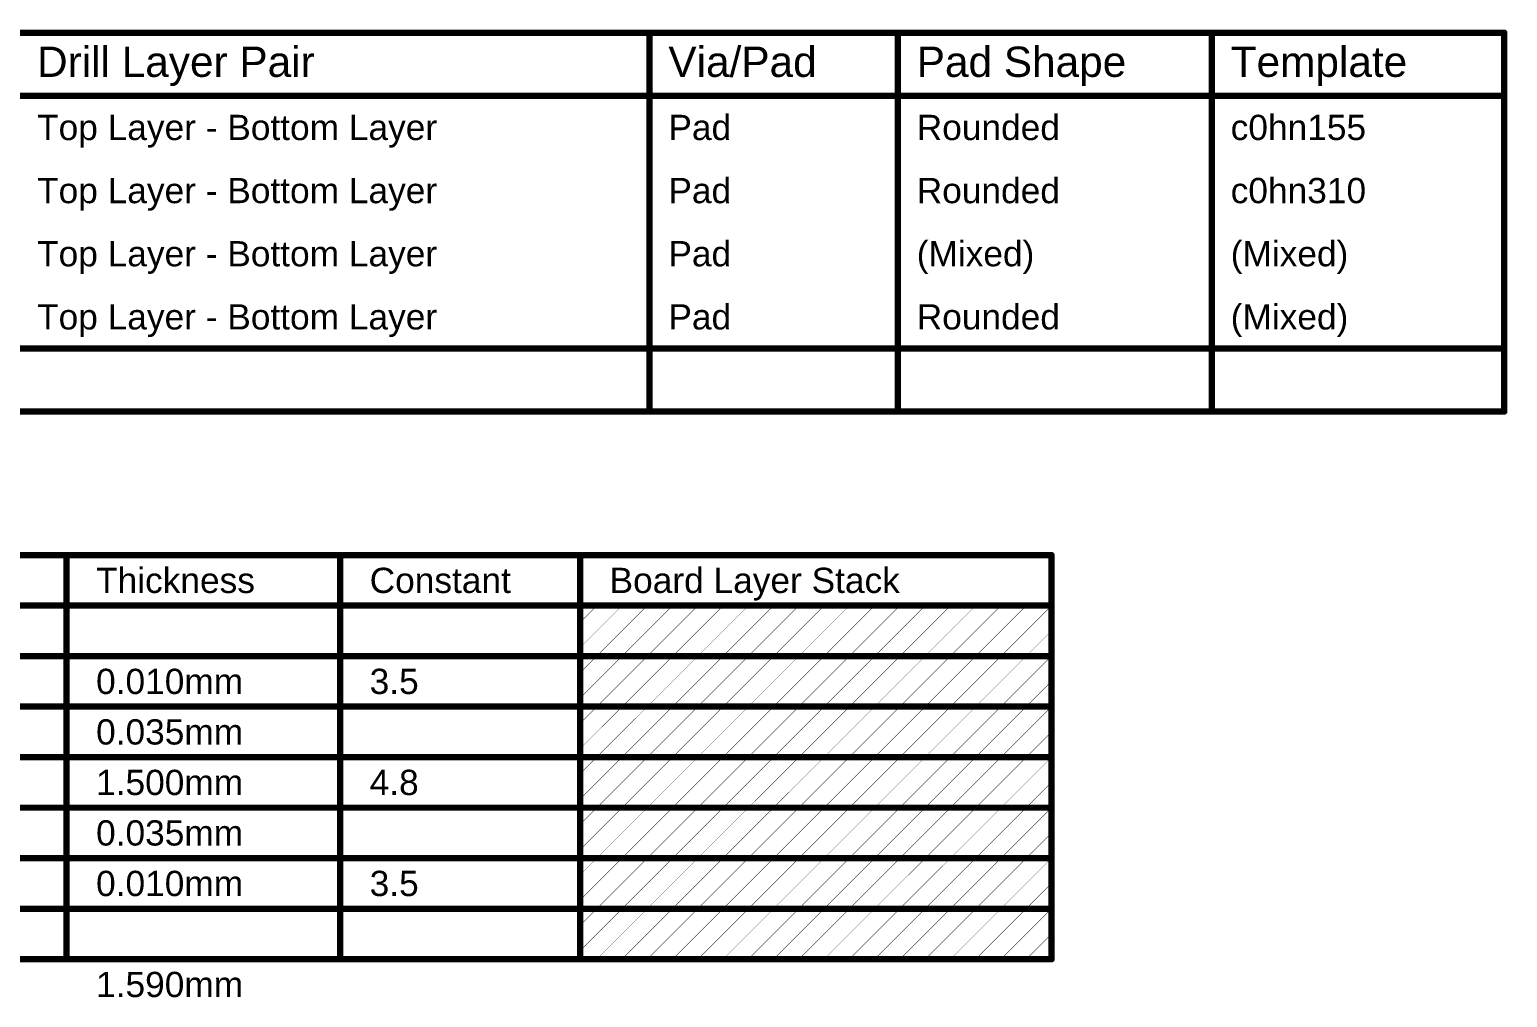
# Model space of a CAD drawing. Header units: inches. Extents: x 0 to 177, y -14 to 45.
# Drawn here: x 88.3 to 177.4, y -13.7 to 44.7 of the extents above; entities that cross this region are included whole.
import ezdxf

# ---------------------------------------------------------------- set-up
doc = ezdxf.new("R2010")
doc.units = ezdxf.units.IN
doc.layers.add('Drill Drawing', color=1, linetype='Continuous')
doc.layers.add('Fabrication', color=76, linetype='Continuous')
doc.styles.add('Arial', font='', dxfattribs={"height": 0.2})
doc.styles.get('Arial').set_extended_font_data('Arial')

msp = doc.modelspace()

# ---------------------------------------------------------------- linework, layer by layer
at = {"layer": 'Drill Drawing', "const_width": 0.381}
for points in [[(-0.298, 44.501), (177.251, 44.501)], [(125.677, 21.641), (125.677, 44.501)], [(140.659, 21.641), (140.659, 44.501)], [(159.602, 21.641), (159.602, 44.501)], [(177.251, 21.641), (177.251, 44.501)], [(-0.298, 40.691), (177.251, 40.691)], [(-0.298, 25.451), (177.251, 25.451)], [(-0.298, 21.641), (177.251, 21.641)]]:
    msp.add_lwpolyline(points, dxfattribs=at)
at = {"layer": 'Drill Drawing', "const_width": 0.191}
for points in [[(125.581, 44.501, 1), (125.772, 44.501, 1)], [(140.563, 44.501, 1), (140.754, 44.501, 1)], [(159.507, 44.501, 1), (159.697, 44.501, 1)], [(177.155, 44.501, 1), (177.346, 44.501, 1)], [(177.155, 44.501, 1), (177.346, 44.501, 1)], [(177.155, 40.691, 1), (177.346, 40.691, 1)], [(177.155, 25.451, 1), (177.346, 25.451, 1)], [(125.581, 21.641, 1), (125.772, 21.641, 1)], [(140.563, 21.641, 1), (140.754, 21.641, 1)], [(159.507, 21.641, 1), (159.697, 21.641, 1)], [(177.155, 21.641, 1), (177.346, 21.641, 1)], [(177.155, 21.641, 1), (177.346, 21.641, 1)]]:
    msp.add_lwpolyline(points, format="xyb", close=True, dxfattribs=at)
at = {"layer": 'Fabrication'}
for points, const_width in [([(34.648, 12.979), (149.933, 12.979)], 0.381), ([(90.513, -11.405), (90.513, 12.979)], 0.381), ([(107.019, -11.405), (107.019, 12.979)], 0.381), ([(121.493, -11.405), (121.493, 12.979)], 0.381), ([(149.933, -11.405), (149.933, 12.979)], 0.381), ([(34.648, 9.931), (149.933, 9.931)], 0.381), ([(121.493, 7.399), (124.025, 9.931)], 0.0254), ([(121.493, 8.923), (122.501, 9.931)], 0.0254), ([(122.501, 6.883), (125.549, 9.931)], 0.0254), ([(124.025, 6.883), (127.073, 9.931)], 0.0254), ([(125.549, 6.883), (128.597, 9.931)], 0.0254), ([(127.073, 6.883), (130.121, 9.931)], 0.0254), ([(128.597, 6.883), (131.645, 9.931)], 0.0254), ([(130.121, 6.883), (133.169, 9.931)], 0.0254), ([(131.645, 6.883), (134.693, 9.931)], 0.0254), ([(133.169, 6.883), (136.217, 9.931)], 0.0254), ([(134.693, 6.883), (137.741, 9.931)], 0.0254), ([(136.217, 6.883), (139.265, 9.931)], 0.0254), ([(137.741, 6.883), (140.789, 9.931)], 0.0254), ([(139.265, 6.883), (142.313, 9.931)], 0.0254), ([(140.789, 6.883), (143.837, 9.931)], 0.0254), ([(142.313, 6.883), (145.361, 9.931)], 0.0254), ([(143.837, 6.883), (146.885, 9.931)], 0.0254), ([(145.361, 6.883), (148.409, 9.931)], 0.0254), ([(146.885, 6.883), (149.933, 9.931)], 0.0254), ([(148.409, 6.883), (149.933, 8.407)], 0.0254), ([(68.675, 6.883), (90.513, 6.883)], 0.381), ([(90.513, 6.883), (107.019, 6.883)], 0.381), ([(107.019, 6.883), (121.493, 6.883)], 0.381), ([(121.493, 6.883), (149.933, 6.883)], 0.381), ([(121.493, 4.351), (124.025, 6.883)], 0.0254), ([(121.493, 5.875), (122.501, 6.883)], 0.0254), ([(122.501, 3.835), (125.549, 6.883)], 0.0254), ([(124.025, 3.835), (127.073, 6.883)], 0.0254), ([(125.549, 3.835), (128.597, 6.883)], 0.0254), ([(127.073, 3.835), (130.121, 6.883)], 0.0254), ([(128.597, 3.835), (131.645, 6.883)], 0.0254), ([(130.121, 3.835), (133.169, 6.883)], 0.0254), ([(131.645, 3.835), (134.693, 6.883)], 0.0254), ([(133.169, 3.835), (136.217, 6.883)], 0.0254), ([(134.693, 3.835), (137.741, 6.883)], 0.0254), ([(136.217, 3.835), (139.265, 6.883)], 0.0254), ([(137.741, 3.835), (140.789, 6.883)], 0.0254), ([(139.265, 3.835), (142.313, 6.883)], 0.0254), ([(140.789, 3.835), (143.837, 6.883)], 0.0254), ([(142.313, 3.835), (145.361, 6.883)], 0.0254), ([(143.837, 3.835), (146.885, 6.883)], 0.0254), ([(145.361, 3.835), (148.409, 6.883)], 0.0254), ([(146.885, 3.835), (149.933, 6.883)], 0.0254), ([(148.409, 3.835), (149.933, 5.359)], 0.0254), ([(68.675, 3.835), (90.513, 3.835)], 0.381), ([(90.513, 3.835), (107.019, 3.835)], 0.381), ([(107.019, 3.835), (121.493, 3.835)], 0.381), ([(121.493, 3.835), (149.933, 3.835)], 0.381), ([(121.493, 1.303), (124.025, 3.835)], 0.0254), ([(121.493, 2.827), (122.501, 3.835)], 0.0254), ([(122.501, 0.787), (125.549, 3.835)], 0.0254), ([(124.025, 0.787), (127.073, 3.835)], 0.0254), ([(125.549, 0.787), (128.597, 3.835)], 0.0254), ([(127.073, 0.787), (130.121, 3.835)], 0.0254), ([(128.597, 0.787), (131.645, 3.835)], 0.0254), ([(130.121, 0.787), (133.169, 3.835)], 0.0254), ([(131.645, 0.787), (134.693, 3.835)], 0.0254), ([(133.169, 0.787), (136.217, 3.835)], 0.0254), ([(134.693, 0.787), (137.741, 3.835)], 0.0254), ([(136.217, 0.787), (139.265, 3.835)], 0.0254), ([(137.741, 0.787), (140.789, 3.835)], 0.0254), ([(139.265, 0.787), (142.313, 3.835)], 0.0254), ([(140.789, 0.787), (143.837, 3.835)], 0.0254), ([(142.313, 0.787), (145.361, 3.835)], 0.0254), ([(143.837, 0.787), (146.885, 3.835)], 0.0254), ([(145.361, 0.787), (148.409, 3.835)], 0.0254), ([(146.885, 0.787), (149.933, 3.835)], 0.0254), ([(148.409, 0.787), (149.933, 2.311)], 0.0254), ([(68.675, 0.787), (90.513, 0.787)], 0.381), ([(90.513, 0.787), (107.019, 0.787)], 0.381), ([(107.019, 0.787), (121.493, 0.787)], 0.381), ([(121.493, 0.787), (149.933, 0.787)], 0.381), ([(121.493, -1.745), (124.025, 0.787)], 0.0254), ([(121.493, -0.221), (122.501, 0.787)], 0.0254), ([(122.501, -2.261), (125.549, 0.787)], 0.0254), ([(124.025, -2.261), (127.073, 0.787)], 0.0254), ([(125.549, -2.261), (128.597, 0.787)], 0.0254), ([(127.073, -2.261), (130.121, 0.787)], 0.0254), ([(128.597, -2.261), (131.645, 0.787)], 0.0254), ([(130.121, -2.261), (133.169, 0.787)], 0.0254), ([(131.645, -2.261), (134.693, 0.787)], 0.0254), ([(133.169, -2.261), (136.217, 0.787)], 0.0254), ([(134.693, -2.261), (137.741, 0.787)], 0.0254), ([(136.217, -2.261), (139.265, 0.787)], 0.0254), ([(137.741, -2.261), (140.789, 0.787)], 0.0254), ([(139.265, -2.261), (142.313, 0.787)], 0.0254), ([(140.789, -2.261), (143.837, 0.787)], 0.0254), ([(142.313, -2.261), (145.361, 0.787)], 0.0254), ([(143.837, -2.261), (146.885, 0.787)], 0.0254), ([(145.361, -2.261), (148.409, 0.787)], 0.0254), ([(146.885, -2.261), (149.933, 0.787)], 0.0254), ([(148.409, -2.261), (149.933, -0.737)], 0.0254), ([(68.675, -2.261), (90.513, -2.261)], 0.381), ([(90.513, -2.261), (107.019, -2.261)], 0.381), ([(107.019, -2.261), (121.493, -2.261)], 0.381), ([(121.493, -2.261), (149.933, -2.261)], 0.381), ([(121.493, -4.793), (124.025, -2.261)], 0.0254), ([(121.493, -3.269), (122.501, -2.261)], 0.0254), ([(122.501, -5.309), (125.549, -2.261)], 0.0254), ([(124.025, -5.309), (127.073, -2.261)], 0.0254), ([(125.549, -5.309), (128.597, -2.261)], 0.0254), ([(127.073, -5.309), (130.121, -2.261)], 0.0254), ([(128.597, -5.309), (131.645, -2.261)], 0.0254), ([(130.121, -5.309), (133.169, -2.261)], 0.0254), ([(131.645, -5.309), (134.693, -2.261)], 0.0254), ([(133.169, -5.309), (136.217, -2.261)], 0.0254), ([(134.693, -5.309), (137.741, -2.261)], 0.0254), ([(136.217, -5.309), (139.265, -2.261)], 0.0254), ([(137.741, -5.309), (140.789, -2.261)], 0.0254), ([(139.265, -5.309), (142.313, -2.261)], 0.0254), ([(140.789, -5.309), (143.837, -2.261)], 0.0254), ([(142.313, -5.309), (145.361, -2.261)], 0.0254), ([(143.837, -5.309), (146.885, -2.261)], 0.0254), ([(145.361, -5.309), (148.409, -2.261)], 0.0254), ([(146.885, -5.309), (149.933, -2.261)], 0.0254), ([(148.409, -5.309), (149.933, -3.785)], 0.0254), ([(68.675, -5.309), (90.513, -5.309)], 0.381), ([(90.513, -5.309), (107.019, -5.309)], 0.381), ([(107.019, -5.309), (121.493, -5.309)], 0.381), ([(121.493, -5.309), (149.933, -5.309)], 0.381), ([(121.493, -7.841), (124.025, -5.309)], 0.0254), ([(121.493, -6.317), (122.501, -5.309)], 0.0254), ([(122.501, -8.357), (125.549, -5.309)], 0.0254), ([(124.025, -8.357), (127.073, -5.309)], 0.0254), ([(125.549, -8.357), (128.597, -5.309)], 0.0254), ([(127.073, -8.357), (130.121, -5.309)], 0.0254), ([(128.597, -8.357), (131.645, -5.309)], 0.0254), ([(130.121, -8.357), (133.169, -5.309)], 0.0254), ([(131.645, -8.357), (134.693, -5.309)], 0.0254), ([(133.169, -8.357), (136.217, -5.309)], 0.0254), ([(134.693, -8.357), (137.741, -5.309)], 0.0254), ([(136.217, -8.357), (139.265, -5.309)], 0.0254), ([(137.741, -8.357), (140.789, -5.309)], 0.0254), ([(139.265, -8.357), (142.313, -5.309)], 0.0254), ([(140.789, -8.357), (143.837, -5.309)], 0.0254), ([(142.313, -8.357), (145.361, -5.309)], 0.0254), ([(143.837, -8.357), (146.885, -5.309)], 0.0254), ([(145.361, -8.357), (148.409, -5.309)], 0.0254), ([(146.885, -8.357), (149.933, -5.309)], 0.0254), ([(148.409, -8.357), (149.933, -6.833)], 0.0254), ([(68.675, -8.357), (90.513, -8.357)], 0.381), ([(90.513, -8.357), (107.019, -8.357)], 0.381), ([(107.019, -8.357), (121.493, -8.357)], 0.381), ([(121.493, -8.357), (149.933, -8.357)], 0.381), ([(121.493, -10.889), (124.025, -8.357)], 0.0254), ([(121.493, -9.365), (122.501, -8.357)], 0.0254), ([(122.501, -11.405), (125.549, -8.357)], 0.0254), ([(124.025, -11.405), (127.073, -8.357)], 0.0254), ([(125.549, -11.405), (128.597, -8.357)], 0.0254), ([(127.073, -11.405), (130.121, -8.357)], 0.0254), ([(128.597, -11.405), (131.645, -8.357)], 0.0254), ([(130.121, -11.405), (133.169, -8.357)], 0.0254), ([(131.645, -11.405), (134.693, -8.357)], 0.0254), ([(133.169, -11.405), (136.217, -8.357)], 0.0254), ([(134.693, -11.405), (137.741, -8.357)], 0.0254), ([(136.217, -11.405), (139.265, -8.357)], 0.0254), ([(137.741, -11.405), (140.789, -8.357)], 0.0254), ([(139.265, -11.405), (142.313, -8.357)], 0.0254), ([(140.789, -11.405), (143.837, -8.357)], 0.0254), ([(142.313, -11.405), (145.361, -8.357)], 0.0254), ([(143.837, -11.405), (146.885, -8.357)], 0.0254), ([(145.361, -11.405), (148.409, -8.357)], 0.0254), ([(146.885, -11.405), (149.933, -8.357)], 0.0254), ([(148.409, -11.405), (149.933, -9.881)], 0.0254), ([(68.675, -11.405), (90.513, -11.405)], 0.381), ([(90.513, -11.405), (107.019, -11.405)], 0.381), ([(107.019, -11.405), (121.493, -11.405)], 0.381), ([(121.493, -11.405), (149.933, -11.405)], 0.381)]:
    msp.add_lwpolyline(points, dxfattribs=dict(at, const_width=const_width))
for points, const_width in [([(90.418, 12.979, 1), (90.608, 12.979, 1)], 0.191), ([(106.924, 12.979, 1), (107.114, 12.979, 1)], 0.191), ([(121.398, 12.979, 1), (121.589, 12.979, 1)], 0.191), ([(149.838, 12.979, 1), (150.029, 12.979, 1)], 0.191), ([(149.838, 12.979, 1), (150.029, 12.979, 1)], 0.191), ([(122.495, 9.931, 1), (122.508, 9.931, 1)], 0.0127), ([(124.019, 9.931, 1), (124.032, 9.931, 1)], 0.0127), ([(125.543, 9.931, 1), (125.556, 9.931, 1)], 0.0127), ([(127.067, 9.931, 1), (127.08, 9.931, 1)], 0.0127), ([(128.591, 9.931, 1), (128.604, 9.931, 1)], 0.0127), ([(130.115, 9.931, 1), (130.128, 9.931, 1)], 0.0127), ([(131.639, 9.931, 1), (131.652, 9.931, 1)], 0.0127), ([(133.163, 9.931, 1), (133.176, 9.931, 1)], 0.0127), ([(134.687, 9.931, 1), (134.7, 9.931, 1)], 0.0127), ([(136.211, 9.931, 1), (136.224, 9.931, 1)], 0.0127), ([(137.735, 9.931, 1), (137.748, 9.931, 1)], 0.0127), ([(139.259, 9.931, 1), (139.272, 9.931, 1)], 0.0127), ([(140.783, 9.931, 1), (140.796, 9.931, 1)], 0.0127), ([(142.307, 9.931, 1), (142.32, 9.931, 1)], 0.0127), ([(143.831, 9.931, 1), (143.844, 9.931, 1)], 0.0127), ([(145.355, 9.931, 1), (145.368, 9.931, 1)], 0.0127), ([(146.879, 9.931, 1), (146.892, 9.931, 1)], 0.0127), ([(148.403, 9.931, 1), (148.416, 9.931, 1)], 0.0127), ([(149.838, 9.931, 1), (150.029, 9.931, 1)], 0.191), ([(149.927, 9.931, 1), (149.94, 9.931, 1)], 0.0127), ([(121.487, 8.923, 1), (121.5, 8.923, 1)], 0.0127), ([(149.927, 8.407, 1), (149.94, 8.407, 1)], 0.0127), ([(121.487, 7.399, 1), (121.5, 7.399, 1)], 0.0127), ([(90.418, 6.883, 1), (90.608, 6.883, 1)], 0.191), ([(90.418, 6.883, 1), (90.608, 6.883, 1)], 0.191), ([(106.924, 6.883, 1), (107.114, 6.883, 1)], 0.191), ([(106.924, 6.883, 1), (107.114, 6.883, 1)], 0.191), ([(121.398, 6.883, 1), (121.589, 6.883, 1)], 0.191), ([(121.398, 6.883, 1), (121.589, 6.883, 1)], 0.191), ([(122.495, 6.883, 1), (122.508, 6.883, 1)], 0.0127), ([(122.495, 6.883, 1), (122.508, 6.883, 1)], 0.0127), ([(124.019, 6.883, 1), (124.032, 6.883, 1)], 0.0127), ([(124.019, 6.883, 1), (124.032, 6.883, 1)], 0.0127), ([(125.543, 6.883, 1), (125.556, 6.883, 1)], 0.0127), ([(125.543, 6.883, 1), (125.556, 6.883, 1)], 0.0127), ([(127.067, 6.883, 1), (127.08, 6.883, 1)], 0.0127), ([(127.067, 6.883, 1), (127.08, 6.883, 1)], 0.0127), ([(128.591, 6.883, 1), (128.604, 6.883, 1)], 0.0127), ([(128.591, 6.883, 1), (128.604, 6.883, 1)], 0.0127), ([(130.115, 6.883, 1), (130.128, 6.883, 1)], 0.0127), ([(130.115, 6.883, 1), (130.128, 6.883, 1)], 0.0127), ([(131.639, 6.883, 1), (131.652, 6.883, 1)], 0.0127), ([(131.639, 6.883, 1), (131.652, 6.883, 1)], 0.0127), ([(133.163, 6.883, 1), (133.176, 6.883, 1)], 0.0127), ([(133.163, 6.883, 1), (133.176, 6.883, 1)], 0.0127), ([(134.687, 6.883, 1), (134.7, 6.883, 1)], 0.0127), ([(134.687, 6.883, 1), (134.7, 6.883, 1)], 0.0127), ([(136.211, 6.883, 1), (136.224, 6.883, 1)], 0.0127), ([(136.211, 6.883, 1), (136.224, 6.883, 1)], 0.0127), ([(137.735, 6.883, 1), (137.748, 6.883, 1)], 0.0127), ([(137.735, 6.883, 1), (137.748, 6.883, 1)], 0.0127), ([(139.259, 6.883, 1), (139.272, 6.883, 1)], 0.0127), ([(139.259, 6.883, 1), (139.272, 6.883, 1)], 0.0127), ([(140.783, 6.883, 1), (140.796, 6.883, 1)], 0.0127), ([(140.783, 6.883, 1), (140.796, 6.883, 1)], 0.0127), ([(142.307, 6.883, 1), (142.32, 6.883, 1)], 0.0127), ([(142.307, 6.883, 1), (142.32, 6.883, 1)], 0.0127), ([(143.831, 6.883, 1), (143.844, 6.883, 1)], 0.0127), ([(143.831, 6.883, 1), (143.844, 6.883, 1)], 0.0127), ([(145.355, 6.883, 1), (145.368, 6.883, 1)], 0.0127), ([(145.355, 6.883, 1), (145.368, 6.883, 1)], 0.0127), ([(146.879, 6.883, 1), (146.892, 6.883, 1)], 0.0127), ([(146.879, 6.883, 1), (146.892, 6.883, 1)], 0.0127), ([(148.403, 6.883, 1), (148.416, 6.883, 1)], 0.0127), ([(148.403, 6.883, 1), (148.416, 6.883, 1)], 0.0127), ([(149.838, 6.883, 1), (150.029, 6.883, 1)], 0.191), ([(149.927, 6.883, 1), (149.94, 6.883, 1)], 0.0127), ([(121.487, 5.875, 1), (121.5, 5.875, 1)], 0.0127), ([(149.927, 5.359, 1), (149.94, 5.359, 1)], 0.0127), ([(90.418, 3.835, 1), (90.608, 3.835, 1)], 0.191), ([(90.418, 3.835, 1), (90.608, 3.835, 1)], 0.191), ([(106.924, 3.835, 1), (107.114, 3.835, 1)], 0.191), ([(106.924, 3.835, 1), (107.114, 3.835, 1)], 0.191), ([(121.398, 3.835, 1), (121.589, 3.835, 1)], 0.191), ([(121.398, 3.835, 1), (121.589, 3.835, 1)], 0.191), ([(121.487, 4.351, 1), (121.5, 4.351, 1)], 0.0127), ([(122.495, 3.835, 1), (122.508, 3.835, 1)], 0.0127), ([(122.495, 3.835, 1), (122.508, 3.835, 1)], 0.0127), ([(124.019, 3.835, 1), (124.032, 3.835, 1)], 0.0127), ([(124.019, 3.835, 1), (124.032, 3.835, 1)], 0.0127), ([(125.543, 3.835, 1), (125.556, 3.835, 1)], 0.0127), ([(125.543, 3.835, 1), (125.556, 3.835, 1)], 0.0127), ([(127.067, 3.835, 1), (127.08, 3.835, 1)], 0.0127), ([(127.067, 3.835, 1), (127.08, 3.835, 1)], 0.0127), ([(128.591, 3.835, 1), (128.604, 3.835, 1)], 0.0127), ([(128.591, 3.835, 1), (128.604, 3.835, 1)], 0.0127), ([(130.115, 3.835, 1), (130.128, 3.835, 1)], 0.0127), ([(130.115, 3.835, 1), (130.128, 3.835, 1)], 0.0127), ([(131.639, 3.835, 1), (131.652, 3.835, 1)], 0.0127), ([(131.639, 3.835, 1), (131.652, 3.835, 1)], 0.0127), ([(133.163, 3.835, 1), (133.176, 3.835, 1)], 0.0127), ([(133.163, 3.835, 1), (133.176, 3.835, 1)], 0.0127), ([(134.687, 3.835, 1), (134.7, 3.835, 1)], 0.0127), ([(134.687, 3.835, 1), (134.7, 3.835, 1)], 0.0127), ([(136.211, 3.835, 1), (136.224, 3.835, 1)], 0.0127), ([(136.211, 3.835, 1), (136.224, 3.835, 1)], 0.0127), ([(137.735, 3.835, 1), (137.748, 3.835, 1)], 0.0127), ([(137.735, 3.835, 1), (137.748, 3.835, 1)], 0.0127), ([(139.259, 3.835, 1), (139.272, 3.835, 1)], 0.0127), ([(139.259, 3.835, 1), (139.272, 3.835, 1)], 0.0127), ([(140.783, 3.835, 1), (140.796, 3.835, 1)], 0.0127), ([(140.783, 3.835, 1), (140.796, 3.835, 1)], 0.0127), ([(142.307, 3.835, 1), (142.32, 3.835, 1)], 0.0127), ([(142.307, 3.835, 1), (142.32, 3.835, 1)], 0.0127), ([(143.831, 3.835, 1), (143.844, 3.835, 1)], 0.0127), ([(143.831, 3.835, 1), (143.844, 3.835, 1)], 0.0127), ([(145.355, 3.835, 1), (145.368, 3.835, 1)], 0.0127), ([(145.355, 3.835, 1), (145.368, 3.835, 1)], 0.0127), ([(146.879, 3.835, 1), (146.892, 3.835, 1)], 0.0127), ([(146.879, 3.835, 1), (146.892, 3.835, 1)], 0.0127), ([(148.403, 3.835, 1), (148.416, 3.835, 1)], 0.0127), ([(148.403, 3.835, 1), (148.416, 3.835, 1)], 0.0127), ([(149.838, 3.835, 1), (150.029, 3.835, 1)], 0.191), ([(149.927, 3.835, 1), (149.94, 3.835, 1)], 0.0127), ([(121.487, 2.827, 1), (121.5, 2.827, 1)], 0.0127), ([(149.927, 2.311, 1), (149.94, 2.311, 1)], 0.0127), ([(90.418, 0.787, 1), (90.608, 0.787, 1)], 0.191), ([(90.418, 0.787, 1), (90.608, 0.787, 1)], 0.191), ([(106.924, 0.787, 1), (107.114, 0.787, 1)], 0.191), ([(106.924, 0.787, 1), (107.114, 0.787, 1)], 0.191), ([(121.398, 0.787, 1), (121.589, 0.787, 1)], 0.191), ([(121.398, 0.787, 1), (121.589, 0.787, 1)], 0.191), ([(121.487, 1.303, 1), (121.5, 1.303, 1)], 0.0127), ([(149.838, 0.787, 1), (150.029, 0.787, 1)], 0.191), ([(122.495, 0.787, 1), (122.508, 0.787, 1)], 0.0127), ([(122.495, 0.787, 1), (122.508, 0.787, 1)], 0.0127), ([(124.019, 0.787, 1), (124.032, 0.787, 1)], 0.0127), ([(124.019, 0.787, 1), (124.032, 0.787, 1)], 0.0127), ([(125.543, 0.787, 1), (125.556, 0.787, 1)], 0.0127), ([(125.543, 0.787, 1), (125.556, 0.787, 1)], 0.0127), ([(127.067, 0.787, 1), (127.08, 0.787, 1)], 0.0127), ([(127.067, 0.787, 1), (127.08, 0.787, 1)], 0.0127), ([(128.591, 0.787, 1), (128.604, 0.787, 1)], 0.0127), ([(128.591, 0.787, 1), (128.604, 0.787, 1)], 0.0127), ([(130.115, 0.787, 1), (130.128, 0.787, 1)], 0.0127), ([(130.115, 0.787, 1), (130.128, 0.787, 1)], 0.0127), ([(131.639, 0.787, 1), (131.652, 0.787, 1)], 0.0127), ([(131.639, 0.787, 1), (131.652, 0.787, 1)], 0.0127), ([(133.163, 0.787, 1), (133.176, 0.787, 1)], 0.0127), ([(133.163, 0.787, 1), (133.176, 0.787, 1)], 0.0127), ([(134.687, 0.787, 1), (134.7, 0.787, 1)], 0.0127), ([(134.687, 0.787, 1), (134.7, 0.787, 1)], 0.0127), ([(136.211, 0.787, 1), (136.224, 0.787, 1)], 0.0127), ([(136.211, 0.787, 1), (136.224, 0.787, 1)], 0.0127), ([(137.735, 0.787, 1), (137.748, 0.787, 1)], 0.0127), ([(137.735, 0.787, 1), (137.748, 0.787, 1)], 0.0127), ([(139.259, 0.787, 1), (139.272, 0.787, 1)], 0.0127), ([(139.259, 0.787, 1), (139.272, 0.787, 1)], 0.0127), ([(140.783, 0.787, 1), (140.796, 0.787, 1)], 0.0127), ([(140.783, 0.787, 1), (140.796, 0.787, 1)], 0.0127), ([(142.307, 0.787, 1), (142.32, 0.787, 1)], 0.0127), ([(142.307, 0.787, 1), (142.32, 0.787, 1)], 0.0127), ([(143.831, 0.787, 1), (143.844, 0.787, 1)], 0.0127), ([(143.831, 0.787, 1), (143.844, 0.787, 1)], 0.0127), ([(145.355, 0.787, 1), (145.368, 0.787, 1)], 0.0127), ([(145.355, 0.787, 1), (145.368, 0.787, 1)], 0.0127), ([(146.879, 0.787, 1), (146.892, 0.787, 1)], 0.0127), ([(146.879, 0.787, 1), (146.892, 0.787, 1)], 0.0127), ([(148.403, 0.787, 1), (148.416, 0.787, 1)], 0.0127), ([(148.403, 0.787, 1), (148.416, 0.787, 1)], 0.0127), ([(149.927, 0.787, 1), (149.94, 0.787, 1)], 0.0127), ([(121.487, -0.221, 1), (121.5, -0.221, 1)], 0.0127), ([(149.927, -0.737, 1), (149.94, -0.737, 1)], 0.0127), ([(121.487, -1.745, 1), (121.5, -1.745, 1)], 0.0127), ([(90.418, -2.261, 1), (90.608, -2.261, 1)], 0.191), ([(90.418, -2.261, 1), (90.608, -2.261, 1)], 0.191), ([(106.924, -2.261, 1), (107.114, -2.261, 1)], 0.191), ([(106.924, -2.261, 1), (107.114, -2.261, 1)], 0.191), ([(121.398, -2.261, 1), (121.589, -2.261, 1)], 0.191), ([(121.398, -2.261, 1), (121.589, -2.261, 1)], 0.191), ([(122.495, -2.261, 1), (122.508, -2.261, 1)], 0.0127), ([(122.495, -2.261, 1), (122.508, -2.261, 1)], 0.0127), ([(124.019, -2.261, 1), (124.032, -2.261, 1)], 0.0127), ([(124.019, -2.261, 1), (124.032, -2.261, 1)], 0.0127), ([(125.543, -2.261, 1), (125.556, -2.261, 1)], 0.0127), ([(125.543, -2.261, 1), (125.556, -2.261, 1)], 0.0127), ([(127.067, -2.261, 1), (127.08, -2.261, 1)], 0.0127), ([(127.067, -2.261, 1), (127.08, -2.261, 1)], 0.0127), ([(128.591, -2.261, 1), (128.604, -2.261, 1)], 0.0127), ([(128.591, -2.261, 1), (128.604, -2.261, 1)], 0.0127), ([(130.115, -2.261, 1), (130.128, -2.261, 1)], 0.0127), ([(130.115, -2.261, 1), (130.128, -2.261, 1)], 0.0127), ([(131.639, -2.261, 1), (131.652, -2.261, 1)], 0.0127), ([(131.639, -2.261, 1), (131.652, -2.261, 1)], 0.0127), ([(133.163, -2.261, 1), (133.176, -2.261, 1)], 0.0127), ([(133.163, -2.261, 1), (133.176, -2.261, 1)], 0.0127), ([(134.687, -2.261, 1), (134.7, -2.261, 1)], 0.0127), ([(134.687, -2.261, 1), (134.7, -2.261, 1)], 0.0127), ([(136.211, -2.261, 1), (136.224, -2.261, 1)], 0.0127), ([(136.211, -2.261, 1), (136.224, -2.261, 1)], 0.0127), ([(137.735, -2.261, 1), (137.748, -2.261, 1)], 0.0127), ([(137.735, -2.261, 1), (137.748, -2.261, 1)], 0.0127), ([(139.259, -2.261, 1), (139.272, -2.261, 1)], 0.0127), ([(139.259, -2.261, 1), (139.272, -2.261, 1)], 0.0127), ([(140.783, -2.261, 1), (140.796, -2.261, 1)], 0.0127), ([(140.783, -2.261, 1), (140.796, -2.261, 1)], 0.0127), ([(142.307, -2.261, 1), (142.32, -2.261, 1)], 0.0127), ([(142.307, -2.261, 1), (142.32, -2.261, 1)], 0.0127), ([(143.831, -2.261, 1), (143.844, -2.261, 1)], 0.0127), ([(143.831, -2.261, 1), (143.844, -2.261, 1)], 0.0127), ([(145.355, -2.261, 1), (145.368, -2.261, 1)], 0.0127), ([(145.355, -2.261, 1), (145.368, -2.261, 1)], 0.0127), ([(146.879, -2.261, 1), (146.892, -2.261, 1)], 0.0127), ([(146.879, -2.261, 1), (146.892, -2.261, 1)], 0.0127), ([(148.403, -2.261, 1), (148.416, -2.261, 1)], 0.0127), ([(148.403, -2.261, 1), (148.416, -2.261, 1)], 0.0127), ([(149.838, -2.261, 1), (150.029, -2.261, 1)], 0.191), ([(149.927, -2.261, 1), (149.94, -2.261, 1)], 0.0127), ([(121.487, -3.269, 1), (121.5, -3.269, 1)], 0.0127), ([(149.927, -3.785, 1), (149.94, -3.785, 1)], 0.0127), ([(90.418, -5.309, 1), (90.608, -5.309, 1)], 0.191), ([(90.418, -5.309, 1), (90.608, -5.309, 1)], 0.191), ([(106.924, -5.309, 1), (107.114, -5.309, 1)], 0.191), ([(106.924, -5.309, 1), (107.114, -5.309, 1)], 0.191), ([(121.398, -5.309, 1), (121.589, -5.309, 1)], 0.191), ([(121.398, -5.309, 1), (121.589, -5.309, 1)], 0.191), ([(121.487, -4.793, 1), (121.5, -4.793, 1)], 0.0127), ([(122.495, -5.309, 1), (122.508, -5.309, 1)], 0.0127), ([(122.495, -5.309, 1), (122.508, -5.309, 1)], 0.0127), ([(124.019, -5.309, 1), (124.032, -5.309, 1)], 0.0127), ([(124.019, -5.309, 1), (124.032, -5.309, 1)], 0.0127), ([(125.543, -5.309, 1), (125.556, -5.309, 1)], 0.0127), ([(125.543, -5.309, 1), (125.556, -5.309, 1)], 0.0127), ([(127.067, -5.309, 1), (127.08, -5.309, 1)], 0.0127), ([(127.067, -5.309, 1), (127.08, -5.309, 1)], 0.0127), ([(128.591, -5.309, 1), (128.604, -5.309, 1)], 0.0127), ([(128.591, -5.309, 1), (128.604, -5.309, 1)], 0.0127), ([(130.115, -5.309, 1), (130.128, -5.309, 1)], 0.0127), ([(130.115, -5.309, 1), (130.128, -5.309, 1)], 0.0127), ([(131.639, -5.309, 1), (131.652, -5.309, 1)], 0.0127), ([(131.639, -5.309, 1), (131.652, -5.309, 1)], 0.0127), ([(133.163, -5.309, 1), (133.176, -5.309, 1)], 0.0127), ([(133.163, -5.309, 1), (133.176, -5.309, 1)], 0.0127), ([(134.687, -5.309, 1), (134.7, -5.309, 1)], 0.0127), ([(134.687, -5.309, 1), (134.7, -5.309, 1)], 0.0127), ([(136.211, -5.309, 1), (136.224, -5.309, 1)], 0.0127), ([(136.211, -5.309, 1), (136.224, -5.309, 1)], 0.0127), ([(137.735, -5.309, 1), (137.748, -5.309, 1)], 0.0127), ([(137.735, -5.309, 1), (137.748, -5.309, 1)], 0.0127), ([(139.259, -5.309, 1), (139.272, -5.309, 1)], 0.0127), ([(139.259, -5.309, 1), (139.272, -5.309, 1)], 0.0127), ([(140.783, -5.309, 1), (140.796, -5.309, 1)], 0.0127), ([(140.783, -5.309, 1), (140.796, -5.309, 1)], 0.0127), ([(142.307, -5.309, 1), (142.32, -5.309, 1)], 0.0127), ([(142.307, -5.309, 1), (142.32, -5.309, 1)], 0.0127), ([(143.831, -5.309, 1), (143.844, -5.309, 1)], 0.0127), ([(143.831, -5.309, 1), (143.844, -5.309, 1)], 0.0127), ([(145.355, -5.309, 1), (145.368, -5.309, 1)], 0.0127), ([(145.355, -5.309, 1), (145.368, -5.309, 1)], 0.0127), ([(146.879, -5.309, 1), (146.892, -5.309, 1)], 0.0127), ([(146.879, -5.309, 1), (146.892, -5.309, 1)], 0.0127), ([(148.403, -5.309, 1), (148.416, -5.309, 1)], 0.0127), ([(148.403, -5.309, 1), (148.416, -5.309, 1)], 0.0127), ([(149.838, -5.309, 1), (150.029, -5.309, 1)], 0.191), ([(149.927, -5.309, 1), (149.94, -5.309, 1)], 0.0127), ([(121.487, -6.317, 1), (121.5, -6.317, 1)], 0.0127), ([(149.927, -6.833, 1), (149.94, -6.833, 1)], 0.0127), ([(121.487, -7.841, 1), (121.5, -7.841, 1)], 0.0127), ([(90.418, -8.357, 1), (90.608, -8.357, 1)], 0.191), ([(90.418, -8.357, 1), (90.608, -8.357, 1)], 0.191), ([(106.924, -8.357, 1), (107.114, -8.357, 1)], 0.191), ([(106.924, -8.357, 1), (107.114, -8.357, 1)], 0.191), ([(121.398, -8.357, 1), (121.589, -8.357, 1)], 0.191), ([(121.398, -8.357, 1), (121.589, -8.357, 1)], 0.191), ([(122.495, -8.357, 1), (122.508, -8.357, 1)], 0.0127), ([(122.495, -8.357, 1), (122.508, -8.357, 1)], 0.0127), ([(124.019, -8.357, 1), (124.032, -8.357, 1)], 0.0127), ([(124.019, -8.357, 1), (124.032, -8.357, 1)], 0.0127), ([(125.543, -8.357, 1), (125.556, -8.357, 1)], 0.0127), ([(125.543, -8.357, 1), (125.556, -8.357, 1)], 0.0127), ([(127.067, -8.357, 1), (127.08, -8.357, 1)], 0.0127), ([(127.067, -8.357, 1), (127.08, -8.357, 1)], 0.0127), ([(128.591, -8.357, 1), (128.604, -8.357, 1)], 0.0127), ([(128.591, -8.357, 1), (128.604, -8.357, 1)], 0.0127), ([(130.115, -8.357, 1), (130.128, -8.357, 1)], 0.0127), ([(130.115, -8.357, 1), (130.128, -8.357, 1)], 0.0127), ([(131.639, -8.357, 1), (131.652, -8.357, 1)], 0.0127), ([(131.639, -8.357, 1), (131.652, -8.357, 1)], 0.0127), ([(133.163, -8.357, 1), (133.176, -8.357, 1)], 0.0127), ([(133.163, -8.357, 1), (133.176, -8.357, 1)], 0.0127), ([(134.687, -8.357, 1), (134.7, -8.357, 1)], 0.0127), ([(134.687, -8.357, 1), (134.7, -8.357, 1)], 0.0127), ([(136.211, -8.357, 1), (136.224, -8.357, 1)], 0.0127), ([(136.211, -8.357, 1), (136.224, -8.357, 1)], 0.0127), ([(137.735, -8.357, 1), (137.748, -8.357, 1)], 0.0127), ([(137.735, -8.357, 1), (137.748, -8.357, 1)], 0.0127), ([(139.259, -8.357, 1), (139.272, -8.357, 1)], 0.0127), ([(139.259, -8.357, 1), (139.272, -8.357, 1)], 0.0127), ([(140.783, -8.357, 1), (140.796, -8.357, 1)], 0.0127), ([(140.783, -8.357, 1), (140.796, -8.357, 1)], 0.0127), ([(142.307, -8.357, 1), (142.32, -8.357, 1)], 0.0127), ([(142.307, -8.357, 1), (142.32, -8.357, 1)], 0.0127), ([(143.831, -8.357, 1), (143.844, -8.357, 1)], 0.0127), ([(143.831, -8.357, 1), (143.844, -8.357, 1)], 0.0127), ([(145.355, -8.357, 1), (145.368, -8.357, 1)], 0.0127), ([(145.355, -8.357, 1), (145.368, -8.357, 1)], 0.0127), ([(146.879, -8.357, 1), (146.892, -8.357, 1)], 0.0127), ([(146.879, -8.357, 1), (146.892, -8.357, 1)], 0.0127), ([(148.403, -8.357, 1), (148.416, -8.357, 1)], 0.0127), ([(148.403, -8.357, 1), (148.416, -8.357, 1)], 0.0127), ([(149.838, -8.357, 1), (150.029, -8.357, 1)], 0.191), ([(149.927, -8.357, 1), (149.94, -8.357, 1)], 0.0127), ([(121.487, -9.365, 1), (121.5, -9.365, 1)], 0.0127), ([(149.927, -9.881, 1), (149.94, -9.881, 1)], 0.0127), ([(90.418, -11.405, 1), (90.608, -11.405, 1)], 0.191), ([(90.418, -11.405, 1), (90.608, -11.405, 1)], 0.191), ([(90.418, -11.405, 1), (90.608, -11.405, 1)], 0.191), ([(106.924, -11.405, 1), (107.114, -11.405, 1)], 0.191), ([(106.924, -11.405, 1), (107.114, -11.405, 1)], 0.191), ([(106.924, -11.405, 1), (107.114, -11.405, 1)], 0.191), ([(121.398, -11.405, 1), (121.589, -11.405, 1)], 0.191), ([(121.398, -11.405, 1), (121.589, -11.405, 1)], 0.191), ([(121.398, -11.405, 1), (121.589, -11.405, 1)], 0.191), ([(121.487, -10.889, 1), (121.5, -10.889, 1)], 0.0127), ([(122.495, -11.405, 1), (122.508, -11.405, 1)], 0.0127), ([(124.019, -11.405, 1), (124.032, -11.405, 1)], 0.0127), ([(125.543, -11.405, 1), (125.556, -11.405, 1)], 0.0127), ([(127.067, -11.405, 1), (127.08, -11.405, 1)], 0.0127), ([(128.591, -11.405, 1), (128.604, -11.405, 1)], 0.0127), ([(130.115, -11.405, 1), (130.128, -11.405, 1)], 0.0127), ([(131.639, -11.405, 1), (131.652, -11.405, 1)], 0.0127), ([(133.163, -11.405, 1), (133.176, -11.405, 1)], 0.0127), ([(134.687, -11.405, 1), (134.7, -11.405, 1)], 0.0127), ([(136.211, -11.405, 1), (136.224, -11.405, 1)], 0.0127), ([(137.735, -11.405, 1), (137.748, -11.405, 1)], 0.0127), ([(139.259, -11.405, 1), (139.272, -11.405, 1)], 0.0127), ([(140.783, -11.405, 1), (140.796, -11.405, 1)], 0.0127), ([(142.307, -11.405, 1), (142.32, -11.405, 1)], 0.0127), ([(143.831, -11.405, 1), (143.844, -11.405, 1)], 0.0127), ([(145.355, -11.405, 1), (145.368, -11.405, 1)], 0.0127), ([(146.879, -11.405, 1), (146.892, -11.405, 1)], 0.0127), ([(148.403, -11.405, 1), (148.416, -11.405, 1)], 0.0127), ([(149.838, -11.405, 1), (150.029, -11.405, 1)], 0.191), ([(149.838, -11.405, 1), (150.029, -11.405, 1)], 0.191)]:
    msp.add_lwpolyline(points, format="xyb", close=True, dxfattribs=dict(at, const_width=const_width))

# ---------------------------------------------------------------- texts
at = {"layer": 'Drill Drawing', "style": 'Arial'}
for s, height, p in [('Drill Layer Pair', 1.8288, (88.731, 41.834)), ('Via/Pad', 1.8288, (126.82, 41.834)), ('Pad Shape', 1.8288, (141.802, 41.834)), ('Template', 1.8288, (160.745, 41.834)), ('Top Layer - Bottom Layer', 1.524, (88.731, 38.024)), ('Pad', 1.524, (126.82, 38.024)), ('Rounded', 1.524, (141.802, 38.024)), ('c0hn155', 1.524, (160.745, 38.024)), ('Top Layer - Bottom Layer', 1.524, (88.731, 34.214)), ('Pad', 1.524, (126.82, 34.214)), ('Rounded', 1.524, (141.802, 34.214)), ('c0hn310', 1.524, (160.745, 34.214)), ('Top Layer - Bottom Layer', 1.524, (88.731, 30.404)), ('Pad', 1.524, (126.82, 30.404)), ('(Mixed)', 1.524, (141.802, 30.404)), ('(Mixed)', 1.524, (160.745, 30.404)), ('Top Layer - Bottom Layer', 1.524, (88.731, 26.594)), ('Pad', 1.524, (126.82, 26.594)), ('Rounded', 1.524, (141.802, 26.594)), ('(Mixed)', 1.524, (160.745, 26.594))]:
    msp.add_text(s, height=height, dxfattribs=at).set_placement(p)
at = {"layer": 'Fabrication', "style": 'Arial'}
for s, p in [('Thickness', (92.291, 10.693)), ('Constant', (108.797, 10.693)), ('Board Layer Stack', (123.271, 10.693)), ('0.010mm', (92.291, 4.597)), ('3.5', (108.797, 4.597)), ('0.035mm', (92.291, 1.549)), ('1.500mm', (92.291, -1.499)), ('4.8', (108.797, -1.499)), ('0.035mm', (92.291, -4.547)), ('0.010mm', (92.291, -7.595)), ('3.5', (108.797, -7.595)), ('1.590mm', (92.291, -13.691))]:
    msp.add_text(s, height=1.524, dxfattribs=at).set_placement(p)

doc.saveas('drawing.dxf')
